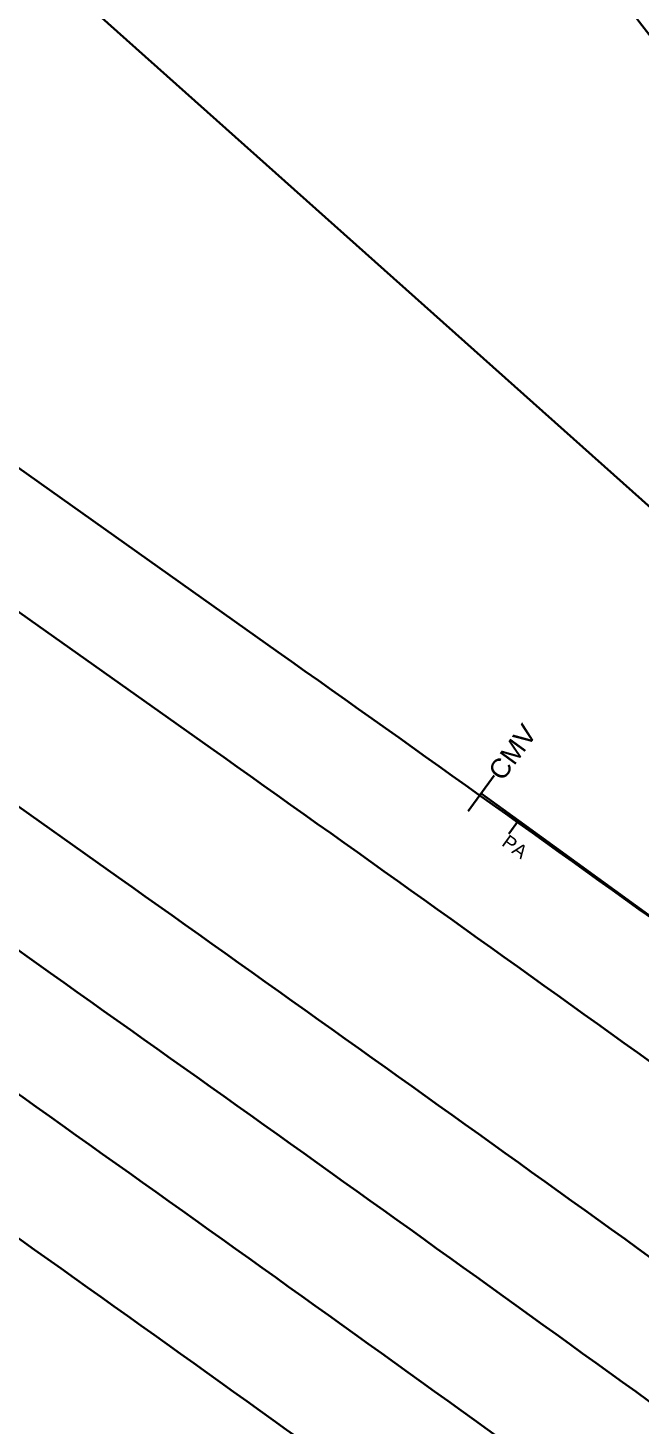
# Model space of a CAD drawing. Header units: metres. Extents: x 307950 to 323604, y 7400965 to 7433979.
# Drawn here: x 308947.3 to 308969.5, y 7432873.1 to 7432923.7 of the extents above; entities that cross this region are included whole.
import ezdxf
from ezdxf.enums import TextEntityAlignment as Align

# ---------------------------------------------------------------- set-up
doc = ezdxf.new("R2010")
doc.units = ezdxf.units.M
doc.header["$LTSCALE"] = 10
doc.linetypes.add('DASHED2', pattern=[0.375, 0.25, -0.125])
doc.layers.get('0').update_dxf_attribs({"linetype": 'DASHED2'})
for name, color, linetype in [('_LIMITE CONCESS', 30, 'CONC_LINE'), ('ACAD-1C-SEM FOTOS$0$Jundiai - Layout MRS_v4_2013-mod$0$X-VIA-A-REMANEJAR', 2, 'Continuous'), ('ACAD-1C-SEM FOTOS$0$U-HZ-AMV', 3, 'Continuous')]:
    doc.layers.add(name, color=color, linetype=linetype)
doc.layers.add('_ÁREA REMANESCENTE', color=7, linetype='Continuous', lineweight=25, true_color=0xdb00db)
doc.layers.add('ACAD-1C-SEM FOTOS$0$Jundiai - Layout MRS_v4_2013-mod$0$--Estudo MRS - Alternativa 1', color=2, linetype='Continuous', lineweight=30)
doc.styles.add('ACAD-1C-SEM FOTOS$0$ARIAL', font='arial.ttf')
doc.styles.add('ACAD-1C-SEM FOTOS$0$Jundiai - Layout MRS_v4_2013-mod$0$Standard', font='arial.ttf')
doc.styles.get("Standard").update_dxf_attribs({"font": 'simplex.shx'})
doc.linetypes.add('CONC_LINE', pattern='A,3.5,-0.25,["CONC",Standard,S=0.175,R=0,X=-0.05,Y=-0.1],-0.75', length=4.5)

# ---------------------------------------------------------------- blocks, each defined once
blk = doc.blocks.new('ACAD-1C-SEM FOTOS$0$Jundiai - Layout MRS_v4_2013-mod$0$amv10_ot_dm_e-flat-4')
at = {"layer": 'ACAD-1C-SEM FOTOS$0$Jundiai - Layout MRS_v4_2013-mod$0$--Estudo MRS - Alternativa 1'}
h = blk.add_hatch(color=256, dxfattribs=at)
h.dxf.hatch_style = 1
h.paths.add_polyline_path([(0, 0), (15.522, -4.377), (15.008, -5.903)])
for p, q in [((-11.413, 2.387), (-10.979, 3.927)), ((-11.196, 3.157), (-9.595, 2.706)), ((-9.595, 2.706), (-9.758, 2.128)), ((-9.595, 2.706), (0, 0)), ((0, 0), (18.48, -5.211)), ((0, 0), (17.868, -7.029)), ((15.522, -4.377), (15.008, -5.903)), ((15.522, -4.377), (15.689, -4.424)), ((18.643, -4.634), (18.317, -5.789)), ((15.008, -5.903), (15.17, -5.967)), ((17.649, -7.587), (18.088, -6.47))]:
    blk.add_line(p, q, dxfattribs=at)
blk.add_circle((0, 0), 0.15, dxfattribs=at)
at = {"layer": 'ACAD-1C-SEM FOTOS$0$Jundiai - Layout MRS_v4_2013-mod$0$--Estudo MRS - Alternativa 1', "style": 'ACAD-1C-SEM FOTOS$0$Jundiai - Layout MRS_v4_2013-mod$0$Standard'}
for s, height, rotation, p in [('CMV', 0.7, 74.2521, (-10.615, 3.807)), ('PA', 0.49, 344.2521, (-9.891, 1.657)), ('VMV', 0.7, 74.2521, (0.414, 0.279)), ('FMV', 0.7, 74.2521, (18.999, -4.703)), ('P1/2', 0.392, 251.2321, (15.605, -4.694)), ("FMV'", 0.7, 248.5274, (16.908, -7.516))]:
    blk.add_text(s, height=height, rotation=rotation, dxfattribs=at).set_placement(p)
blk = doc.blocks.new('ACAD-1C-SEM FOTOS$0$ACAD_Jundiai-plataforma-acucar_Rn_2020 09 10 - GEOFERENCIADO')
at = {"layer": 'ACAD-1C-SEM FOTOS$0$Jundiai - Layout MRS_v4_2013-mod$0$--Estudo MRS - Alternativa 1'}
blk.add_line((309043.535, 7432840.531), (308883.076, 7432983.828), dxfattribs=at)
at = {"layer": 'ACAD-1C-SEM FOTOS$0$Jundiai - Layout MRS_v4_2013-mod$0$--Estudo MRS - Alternativa 1', "color": 5}
blk.add_line((308953.952, 7432897.606), (308859.244, 7432964.721), dxfattribs=at)
at = {"layer": 'ACAD-1C-SEM FOTOS$0$Jundiai - Layout MRS_v4_2013-mod$0$--Estudo MRS - Alternativa 1', "lineweight": 30}
for points in [[(309138.372, 7432753.193, 0.00166), (309122.038, 7432764.853), (309050.716, 7432815.407, -0.003106), (309020.665, 7432836.99), (308978.938, 7432867.352, 0.003134), (308948.17, 7432889.447), (308853.462, 7432956.561, -0.002246), (308831.697, 7432972.132), (308806.676, 7432990.204, 0.001645), (308790.517, 7433001.793), (308727.07, 7433046.985, -0.032125), (308623.801, 7433131.032), (308605.575, 7433147.922, -0.030568), (308551.815, 7433204.223), (308527.325, 7433233.229, -0.032676), (308508.929, 7433258.151), (308186.336, 7433760.849)], [(309140.853, 7432756.644, 0.00166), (309124.495, 7432768.32), (309053.174, 7432818.874, -0.003106), (309023.165, 7432840.426), (308981.438, 7432870.788, 0.003134), (308950.627, 7432892.914), (308855.919, 7432960.029, -0.002246), (308834.186, 7432975.578), (308809.164, 7432993.649, 0.001645), (308792.983, 7433005.255), (308729.535, 7433050.447, -0.032125), (308626.689, 7433134.15), (308608.464, 7433151.039, -0.030568), (308555.063, 7433206.965), (308530.572, 7433235.97, -0.032676), (308512.506, 7433260.446), (308214.093, 7433725.464)]]:
    blk.add_lwpolyline(points, format="xyb", dxfattribs=at)
at = {"layer": 'ACAD-1C-SEM FOTOS$0$Jundiai - Layout MRS_v4_2013-mod$0$--Estudo MRS - Alternativa 1'}
blk.add_lwpolyline([(309103.274, 7432795.619), (309058.956, 7432827.032, -0.003106), (309029.049, 7432848.512), (308987.322, 7432878.874, 0.003134), (308956.409, 7432901.073), (308861.701, 7432968.188, -0.002246), (308840.041, 7432983.685), (308815.019, 7433001.756, 0.001645), (308798.784, 7433013.4), (308776.093, 7433029.562, -0.100148), (308735.443, 7433073.001), (308545.727, 7433380.623)], format="xyb", dxfattribs=at)
at = {"layer": 'ACAD-1C-SEM FOTOS$0$Jundiai - Layout MRS_v4_2013-mod$0$--Estudo MRS - Alternativa 1', "lineweight": 30}
blk.add_arc((308850.58, 7432832.45), 150, 34.83041, 48.23374, dxfattribs=at)
at = {"layer": 'ACAD-1C-SEM FOTOS$0$Jundiai - Layout MRS_v4_2013-mod$0$--Estudo MRS - Alternativa 1', "color": 5}
blk.add_arc((307201.026, 7430423.993), 3031.75, 53.95846, 54.676695, dxfattribs=at)
at = {"layer": 'ACAD-1C-SEM FOTOS$0$Jundiai - Layout MRS_v4_2013-mod$0$X-VIA-A-REMANEJAR', "lineweight": 30}
for points in [[(309117.122, 7432757.918), (309045.801, 7432808.472, -0.003106), (309015.663, 7432830.117), (308973.937, 7432860.479, 0.003134), (308943.255, 7432882.511), (308848.547, 7432949.626, -0.002246), (308826.721, 7432965.242), (308801.699, 7432983.313, 0.001645), (308785.586, 7432994.87), (308722.138, 7433040.062, -0.032125), (308618.023, 7433124.798), (308599.798, 7433141.687, -0.030568), (308545.321, 7433198.739), (308520.831, 7433227.745, -0.032676), (308501.775, 7433253.56), (308130.821, 7433831.619)], [(309135.891, 7432749.742, 0.00166), (309119.58, 7432761.385), (309048.258, 7432811.939, -0.003106), (309018.164, 7432833.553), (308976.437, 7432863.915, 0.003134), (308945.713, 7432885.979), (308851.005, 7432953.094, -0.002246), (308829.209, 7432968.687), (308804.187, 7432986.758, 0.001645), (308788.051, 7432998.332), (308724.604, 7433043.523, -0.032125), (308620.912, 7433127.915), (308602.686, 7433144.805, -0.030568), (308548.568, 7433201.481), (308524.078, 7433230.487, -0.032676), (308505.352, 7433255.856), (308158.578, 7433796.234)]]:
    blk.add_lwpolyline(points, format="xyb", dxfattribs=at)
at = {"layer": 'ACAD-1C-SEM FOTOS$0$Jundiai - Layout MRS_v4_2013-mod$0$--Estudo MRS - Alternativa 1', "color": 6}
for p, rotation in [((308934.946, 7432916.283), 160.4245663339703), ((308973.169, 7432889.111), 339.7063311877448)]:
    blk.add_blockref('ACAD-1C-SEM FOTOS$0$Jundiai - Layout MRS_v4_2013-mod$0$amv10_ot_dm_e-flat-4', p, dxfattribs=dict(at, rotation=rotation))
blk = doc.blocks.new('ACAD-1C-SEM FOTOS')
blk.add_blockref('ACAD-1C-SEM FOTOS$0$ACAD_Jundiai-plataforma-acucar_Rn_2020 09 10 - GEOFERENCIADO', (0, 0))
at = {"layer": 'ACAD-1C-SEM FOTOS$0$U-HZ-AMV', "style": 'ACAD-1C-SEM FOTOS$0$ARIAL'}
for tag, rotation, p in [('1:18,5', 191.1253, (314938.859, 7432043.109)), ('1:14', 354.9896, (312127.766, 7431887.793)), ('1:14', 181.6957, (312214.805, 7431885.16))]:
    blk.add_attdef(tag, text='', height=2, rotation=rotation, dxfattribs=at).set_placement(p, align=Align.MIDDLE_CENTER)

msp = doc.modelspace()

# ---------------------------------------------------------------- hatches: boundary and pattern name
at = {"layer": '_ÁREA REMANESCENTE'}
h = msp.add_hatch(dxfattribs=at)
h.set_pattern_fill('ANGLE', color=256, scale=0.5)
h.set_pattern_definition([(116.050318, (338658.9906, 7404713.728), (-3.13769244, -1.5337674), [2.54, -0.9525]), (206.050318, (338658.9906, 7404713.728), (1.5337674, -3.13769244), [2.54, -0.9525])])
h.paths.add_polyline_path([(308435.711, 7433193.735), (308421.527, 7433224.865), (308400.543, 7433274.194), (308387.803, 7433302.689), (308384.71, 7433309.691), (308381.374, 7433318.538), (308377.649, 7433328.678), (308375.473, 7433335.118, 0.022326), (308366.93, 7433365.184), (308360.994, 7433386.269, 0.008991), (308356.245, 7433401.794, 0.015238), (308350.693, 7433414.753), (308344.276, 7433427.929), (308336.916, 7433439.785), (308327.545, 7433452.649), (308319.951, 7433461.035), (308293.259, 7433486.693, -0.001875), (308282.263, 7433499.528, 0.001052), (308270.095, 7433514.312), (308260.618, 7433529.14), (308268.41, 7433533.923), (308264.113, 7433540.647), (308262.963, 7433542.355), (308260.015, 7433547.061), (308242.767, 7433573.64), (308232.95, 7433589.416), (308232.545, 7433589.207), (308232.059, 7433588.901), (308229.394, 7433587.219), (308224.325, 7433593.912), (308222.155, 7433595.267), (308211.753, 7433601.974), (308208.203, 7433612.071), (308200.477, 7433607.193), (308199.68, 7433596.465), (308196.729, 7433596.658), (308197.611, 7433610.123), (308206.636, 7433615.834), (308201.235, 7433628.807), (308206.914, 7433632.448), (308090.257, 7433814.374), (308072.774, 7433797.626), (308053.36, 7433781.967, 0.369704), (308051.564, 7433765.809), (308055.52, 7433759.887), (308181.409, 7433571.496), (308197.042, 7433580.481), (308206.701, 7433566.022), (308188.471, 7433557.557), (308175.035, 7433549.304), (308167.237, 7433543.979), (308148.424, 7433532.184), (308146.873, 7433530.967), (308159.292, 7433520.829), (308167.199, 7433514.214), (308183.702, 7433501.159), (308200.358, 7433487.79), (308213.945, 7433476.767), (308230.718, 7433463.357), (308240.926, 7433454.796), (308254.126, 7433444.051), (308267.334, 7433433.53), (308278.766, 7433423.99), (308284.628, 7433419.47), (308232.825, 7433398.487), (308233.543, 7433375.329), (308199.321, 7433362.526), (308195.359, 7433355.631), (308190.371, 7433346.681), (308164.175, 7433296.492), (308280.717, 7433203.822), (308314.988, 7433176.6), (308350.703, 7433148.68), (308396.1, 7433113.121), (308424.352, 7433090.881), (308487.017, 7433041.96), (308522.785, 7433014.687), (308561.843, 7432984.258), (308574.023, 7432974.705), (308595.186, 7432955.274), (308617.737, 7432935.159), (308625.778, 7432927.477), (308625.653, 7432926.77), (308627.795, 7432924.115), (308629.962, 7432921.018), (308639.417, 7432915.297), (308646.223, 7432912.866), (308654.706, 7432910.469), (308662.211, 7432908.631), (308668.814, 7432907.273), (308686.861, 7432926.312), (308758.144, 7432889.306), (308789.098, 7432873.126), (308811.294, 7432861.723), (308834.935, 7432849.93), (308862.99, 7432836.059), (308873.833, 7432858.18), (308892.638, 7432852.434), (308957.192, 7432836.716), (308957.228, 7432836.767), (308909.726, 7432869.137), (308879.528, 7432883.483), (308830.442, 7432906.666), (308789.672, 7432925.667), (308766.766, 7432935.642), (308744.163, 7432946.596), (308729.871, 7432953.559), (308720.775, 7432957.939), (308712.409, 7432962.035), (308649.904, 7432990.735), (308639.928, 7432995.347), (308602.378, 7433012.707), (308593.629, 7433017.244), (308577.878, 7433025.659), (308570.369, 7433029.052, -0.002137), (308555.192, 7433038.247), (308550.268, 7433041.242), (308543.443, 7433046.159), (308536.618, 7433051.075), (308520.758, 7433064.162), (308519.57, 7433066.059), (308496.201, 7433090.117, -0.054759), (308484.012, 7433105.053), (308476.287, 7433115.55), (308467.714, 7433127.201), (308462.15, 7433138.466), (308457.104, 7433148.683), (308451.705, 7433159.613), (308444.291, 7433174.902)])

# ---------------------------------------------------------------- block references
at = {"layer": '_LIMITE CONCESS'}
msp.add_blockref('ACAD-1C-SEM FOTOS', (0, 0), dxfattribs=at)

doc.saveas('drawing.dxf')
